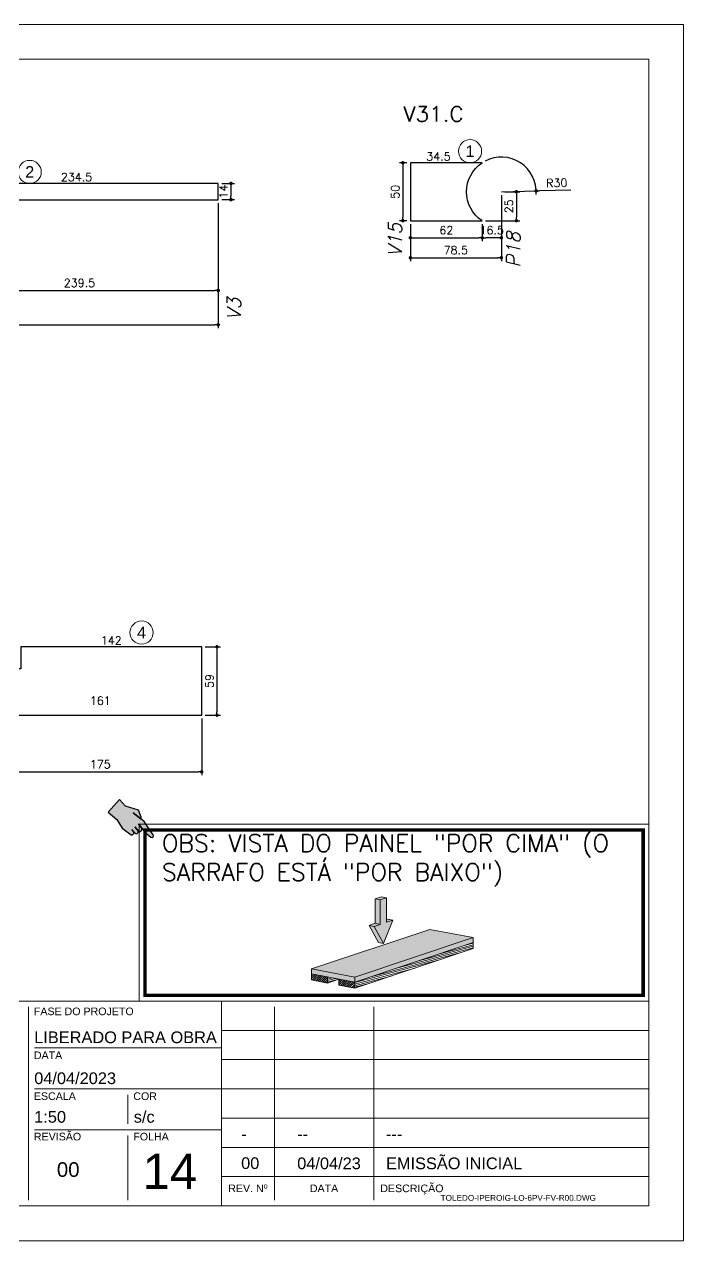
# Model space of a CAD drawing. Extents: x -20676 to 4767, y -817 to 14640.
# Drawn here: x -16590 to -16021, y 5232 to 6282 of the extents above; entities that cross this region are included whole.
import ezdxf
from ezdxf.enums import TextEntityAlignment as Align
from ezdxf.lldxf.tags import DXFTag

# ---------------------------------------------------------------- set-up
doc = ezdxf.new("R2010")
doc.units = 0
doc.header["$PDMODE"] = 2
doc.header["$PDSIZE"] = 10
doc.linetypes.add('CABLIN', pattern=[0.35, 0.25, -0.1])
doc.layers.get('0').update_dxf_attribs({"lineweight": 13})
doc.layers.get('Defpoints').update_dxf_attribs({"lineweight": 13})
for name, color, linetype, lineweight in [('contorno de painel', 7, 'Continuous', 13), ('cotas', 4, 'Continuous', 13), ('FOLHA MB', 7, 'Continuous', 13), ('HACHURACONCRETO', 7, 'Continuous', 13), ('Romaneio', 1, 'Continuous', 13), ('texto de viga', 7, 'Continuous', 13)]:
    doc.layers.add(name, color=color, linetype=linetype, lineweight=lineweight)
for name, color, linetype in [('Cota Sarrafo', 180, 'Continuous'), ('Painéis', 200, 'Continuous'), ('REGUA-80', 111, 'Continuous'), ('TEXTO_GERAL', 7, 'Continuous'), ('va165-sec', 5, 'DASHED')]:
    doc.layers.add(name, color=color, linetype=linetype)
doc.styles.add('ARIAL', font='arial.ttf', dxfattribs={"oblique": 15, "height": 25})
doc.styles.add('MB_C01', font='arial.ttf', dxfattribs={"height": 1.3})
doc.styles.add('MB_C02', font='arial.ttf', dxfattribs={"height": 2})
doc.styles.add('MB_C03', font='arial.ttf', dxfattribs={"height": 2.5})
doc.styles.add('MB_C04', font='arial.ttf', dxfattribs={"height": 6})
doc.styles.add('REGUA-120', font='ROMANS.shx', dxfattribs={"height": 15})
doc.styles.add('ROMANS', font='romans.shx')
tags = doc.linetypes.add('DASHED', pattern=[0.75, 0.5, -0.25]).pattern_tags.tags
tags[6:7] = [DXFTag(74, 4), DXFTag(75, 0), DXFTag(340, '0'), DXFTag(46, 1.0), DXFTag(50, 0.0), DXFTag(44, 0.0), DXFTag(45, 0.0)]
tags[4:5] = [DXFTag(74, 4), DXFTag(75, 0), DXFTag(340, '0'), DXFTag(46, 1.0), DXFTag(50, 0.0), DXFTag(44, 0.0), DXFTag(45, 0.0)]
doc.dimstyles.new('PAINEL', dxfattribs={"dimtxt": 7, "dimasz": 3, "dimexe": 3, "dimexo": 3, "dimgap": 3, "dimtad": 1, "dimdec": 1, "dimzin": 12, "dimdsep": 46, "dimtxsty": 'ROMANS', "dimblk": 'DOT', "dimcen": 0, "dimclrd": 4, "dimclre": 4, "dimclrt": 240, "dimadec": 1, "dimazin": 3, "dimtfac": 1, "dimtdec": 1, "dimtmove": 0, "dimatfit": 3, "dimfxl": 0, "dimtolj": 1, "dimtzin": 12, "dimarcsym": 0})
doc.dimstyles.new('projeto2', dxfattribs={"dimtxt": 7, "dimasz": 5, "dimexe": 1.25, "dimexo": 2.5, "dimgap": 2, "dimtad": 1, "dimdec": 1, "dimdsep": 46, "dimtxsty": 'ROMANS', "dimblk": 'OBLIQUE', "dimcen": 10, "dimdle": 1, "dimse1": 1, "dimse2": 1, "dimsd1": 1, "dimsd2": 1, "dimclrd": 256, "dimclre": 256, "dimclrt": 3, "dimadec": 0, "dimazin": 0, "dimtfac": 1, "dimtdec": 1, "dimtmove": 0, "dimatfit": 3, "dimldrblk": 'OBLIQUE', "dimfxl": 0, "dimlwd": -1, "dimlwe": -1, "dimarcsym": 0})

# ---------------------------------------------------------------- blocks, each defined once
blk = doc.blocks.new('A$Ceb89ac90')
at = {"color": 1}
for p, q in [((1086.3, 356.7), (70, 356.7)), ((919.6, 351.7), (919.6, 185)), ((1086.3, 356.7), (1086.3, 179.9)), ((1455, 356.7), (1086.3, 356.7)), ((1131.8, 185), (1131.8, 351.7)), ((1217.6, 351.7), (1217.6, 185)), ((1455, 331.5), (1086.3, 331.5)), ((1086.3, 316.3), (924.7, 316.3)), ((1455, 306.2), (1086.3, 306.2)), ((1086.3, 281), (924.7, 281)), ((1005.5, 275.9), (1005.5, 250.7)), ((1455, 281), (1086.3, 281)), ((1455, 255.7), (1086.3, 255.7)), ((1086.3, 245.6), (924.7, 245.6)), ((1005.5, 240.6), (1005.5, 185)), ((1455, 230.4), (1086.3, 230.4)), ((1455, 205.2), (1086.3, 205.2))]:
    blk.add_line(p, q, dxfattribs=at)
for points in [[(0, 1199.9), (0, 149.9), (1485, 149.9), (1485, 1199.9)], [(70, 1169.9), (70, 179.9), (1455, 179.9), (1455, 1169.9)]]:
    blk.add_lwpolyline(points, close=True, dxfattribs=at)
at = {"color": 6, "style": 'MB_C01'}
for s, height, p in [('FASE DO PROJETO', 6.566, (924.3, 344.6)), ('DATA', 6.57, (924.3, 306.7)), ('ESCALA', 6.57, (924.3, 271.4)), ('COR', 6.57, (1010.1, 271.4)), ('REVISÃO', 6.57, (924.3, 236.5)), ('FOLHA', 6.57, (1010.1, 236.5))]:
    blk.add_text(s, height=height, dxfattribs=at).set_placement(p)
for s, p in [('DESCRIÇÃO', (1250.5, 195.1)), ('REV. Nº', (1109, 195.1)), ('DATA', (1174.7, 195.1))]:
    blk.add_text(s, height=6.57, dxfattribs=at).set_placement(p, align=Align.MIDDLE_CENTER)
at = {"insert": (1275.3, 189.4), "char_height": 5.051, "width": 210.818, "attachment_point": 1, "style": 'MB_C04'}
blk.add_mtext('TOLEDO-IPEROIG-LO-6PV-FV-R00.DWG', dxfattribs=at)
at = {"color": 5}
for tag, p, height, style in [('REV_05', (1103.1, 338.1), 10.1, 'MB_C02'), ('DATA_REV_05', (1151.5, 337.9), 10.1, 'MB_C02'), ('INFO_REV_05', (1228.1, 337.9), 10.1, 'MB_C02'), ('CLIENTE', (449.7, 328.8), 12.6, 'MB_C03'), ('FASE', (924.6, 320.5), 10.1, 'MB_C02'), ('REV_04', (1103.1, 312.8), 10.1, 'MB_C02'), ('DATA_REV_04', (1151.5, 312.7), 10.1, 'MB_C02'), ('INFO_REV_04', (1228.1, 312.7), 10.1, 'MB_C02'), ('PROJETISTA', (768, 285.1), 10.1, 'MB_C02'), ('DATA', (924.6, 285.1), 10.1, 'MB_C02'), ('REV_03', (1103.1, 287.6), 10.1, 'MB_C02'), ('DATA_REV_03', (1151.5, 287.4), 10.1, 'MB_C02'), ('INFO_REV_03', (1228.1, 287.4), 10.1, 'MB_C02'), ('OBRA', (449.7, 273.3), 12.6, 'MB_C03'), ('REV_02', (1103.1, 262.3), 10.1, 'MB_C02'), ('DATA_REV_02', (1151.5, 262.1), 10.1, 'MB_C02'), ('INFO_REV_02', (1228.1, 262.1), 10.1, 'MB_C02'), ('ESC', (924.6, 251.8), 10.1, 'MB_C02'), ('COR', (1010.5, 251.8), 10.1, 'MB_C02'), ('REV_01', (1103.1, 237.1), 10.1, 'MB_C02'), ('DATA_REV_01', (1151.5, 236.9), 10.1, 'MB_C02'), ('INFO_REV_01', (1228.1, 236.9), 10.1, 'MB_C02'), ('PAVIMENTO', (449.7, 215.3), 12.6, 'MB_C03'), ('FL', (1018.1, 194.7), 30.3, 'MB_C04'), ('REV_00', (1103.1, 211.8), 10.1, 'MB_C02'), ('DATA_REV_00', (1151.5, 211.6), 10.1, 'MB_C02'), ('EMISSÃO_INICIAL', (1228.1, 211.6), 10.1, 'MB_C02'), ('REV', (944.1, 205), 12.6, 'MB_C03')]:
    blk.add_attdef(tag, p, '', height=height, dxfattribs=dict(at, style=style))
at = {"color": 6, "style": 'MB_C02'}
for tag, p in [('ENDEREÇO_CLIENTE', (449.7, 307.8)), ('ENDEREÇO_OBRA', (449.7, 252.7)), ('TIPO_DE_PROJETO', (449.7, 192.3))]:
    blk.add_attdef(tag, p, '', height=10.1, dxfattribs=at)
blk = doc.blocks.new('INDICADOR')
at = {"layer": 'va165-sec', "ltscale": 100}
blk.add_hatch(color=61, dxfattribs=at).paths.add_polyline_path([(-59.7, -24.5), (-37.5, -24.3), (-35.4, -22.8), (-34.7, -18.5), (-36.9, -15.9), (-32.1, -16.5), (-29.9, -15.1), (-29.3, -11.2), (-31.5, -8.9), (-29.5, -9.3), (-27.5, -7.7), (-26.6, -3.4), (-28.9, -0.4), (-18.5, -2.8), (-3.7, -3.1), (-0.7, -1.9), (0, 0), (-1.3, 2.8), (-2.9, 3.5), (-33.7, 13.2), (-42.6, 13.1), (-44, 16), (-56.7, 23.9), (-82.1, 13.8), (-99.5, 16.7), (-102.1, -17), (-79.1, -17.5)])
at = {"layer": 'REGUA-80', "color": 1}
blk.add_lwpolyline([(-102.1, -17), (-79.1, -17.5), (-59.7, -24.5), (-37.5, -24.3), (-35.4, -22.8), (-34.7, -18.5), (-36.9, -15.9), (-43.1, -15.1), (-32.1, -16.5), (-29.9, -15.1), (-29.3, -11.2), (-31.5, -8.9), (-41.5, -7), (-29.5, -9.3), (-27.5, -7.7), (-26.6, -3.4), (-28.9, -0.4), (-39.8, 2.2), (-18.5, -2.8), (-3.7, -3.1), (-0.7, -1.9), (0, 0), (-1.3, 2.8), (-2.9, 3.5), (-33.7, 13.2), (-42.6, 13.1), (-61.9, 12.9), (-42.6, 13.1), (-44, 16), (-56.7, 23.9), (-82.1, 13.8), (-99.5, 16.7), (-102.1, -17)], dxfattribs=at)
blk = doc.blocks.new('DEDADA')
at = {"linetype": 'Continuous', "ltscale": 100, "xscale": 0.5000000000004939, "yscale": 0.5000000000004939, "zscale": 0.5000000000004939, "rotation": 321.5463332659798}
blk.add_blockref('INDICADOR', (63.1, 17), dxfattribs=at)
blk = doc.blocks.new('FDSFSDFSDF')
at = {"layer": 'HACHURACONCRETO'}
h = blk.add_hatch(color=1, dxfattribs=at)
h.dxf.hatch_style = 1
h.paths.add_polyline_path([(-20956.4, 7327.5), (-20960.7, 7328.3), (-20960.7, 7307.2), (-20956.4, 7306.3)], flags=17)
h.paths.add_polyline_path([(-20951, 7329.3), (-20956.4, 7327.5), (-20956.4, 7306.3), (-20961.8, 7304.5), (-20953.7, 7289.8), (-20945.6, 7310), (-20951, 7308.2)])
h.paths.add_polyline_path([(-20961.8, 7304.5), (-20966.1, 7305.3), (-20958, 7290.7), (-20953.7, 7289.8)])
h.paths.add_polyline_path([(-20956.4, 7306.3), (-20960.7, 7307.2), (-20966.1, 7305.3), (-20961.8, 7304.5)])
h.paths.add_polyline_path([(-20945.6, 7310), (-20949.9, 7310.8), (-20951, 7310.4), (-20951, 7308.2)], flags=17)
h.paths.add_polyline_path([(-20951, 7329.3), (-20955.3, 7330.1), (-20960.7, 7328.3), (-20956.4, 7327.5)])
h = blk.add_hatch(color=253, dxfattribs=at)
h.dxf.hatch_style = 1
h.paths.add_polyline_path([(-20876.3, 7294.9), (-20913.5, 7302), (-21015.7, 7267.8), (-20978.5, 7260.6)])
h.paths.add_polyline_path([(-21015.7, 7267.8), (-21015.7, 7263.5), (-20978.5, 7256.4), (-20978.5, 7260.6)])
h.paths.add_polyline_path([(-20876.3, 7290.6), (-20876.3, 7294.9), (-20978.5, 7260.6), (-20978.5, 7256.4)])
h = blk.add_hatch(dxfattribs=at)
h.set_pattern_fill('ANSI31', color=252, scale=0.409149, angle=150)
h.set_pattern_definition([(195, (7609.989, -2957.4306), (0.336218163, -1.254783266), [])])
h.paths.add_polyline_path([(-20992.2, 7258.9), (-20992.2, 7259), (-21002, 7260.9), (-21002, 7255.6)])
h.paths.add_polyline_path([(-20876.3, 7285.4), (-20876.3, 7290.6), (-20978.5, 7256.4), (-20978.5, 7251.1)])
h = blk.add_hatch(dxfattribs=at)
h.set_pattern_fill('ANSI31', color=252, scale=0.409149)
h.set_pattern_definition([(45, (7609.989, -2957.4306), (-0.918565103, 0.918565103), [])])
h.paths.add_polyline_path([(-21002, 7260.9), (-21015.7, 7263.5), (-21015.7, 7258.3), (-21002, 7255.6)])
h.paths.add_polyline_path([(-20978.5, 7256.4), (-20992.2, 7259), (-20992.2, 7253.8), (-20978.5, 7251.1)])
at = {"color": 0, "linetype": 'Continuous', "lineweight": 0, "extrusion": (5.55112e-17, 0.967349, 0.253449)}
for p, q in [((-20960.7, 7328.3), (-20955.3, 7330.1)), ((-20951, 7329.3), (-20956.4, 7327.5)), ((-20951, 7329.3), (-20955.3, 7330.1)), ((-20951, 7308.2), (-20951, 7329.3)), ((-20956.4, 7327.5), (-20960.7, 7328.3)), ((-20960.7, 7307.2), (-20960.7, 7328.3)), ((-20956.4, 7327.5), (-20956.4, 7306.3)), ((-20953.7, 7289.8), (-20945.6, 7310)), ((-20951, 7310.4), (-20949.9, 7310.8)), ((-20945.6, 7310), (-20951, 7308.2)), ((-20945.6, 7310), (-20949.9, 7310.8)), ((-20913.5, 7302), (-21015.7, 7267.8)), ((-20966.1, 7305.3), (-20960.7, 7307.2)), ((-20961.8, 7304.5), (-20966.1, 7305.3)), ((-20958, 7290.7), (-20966.1, 7305.3)), ((-20956.4, 7306.3), (-20961.8, 7304.5)), ((-20961.8, 7304.5), (-20953.7, 7289.8)), ((-20956.4, 7306.3), (-20960.7, 7307.2)), ((-20876.3, 7294.9), (-20913.5, 7302)), ((-20978.5, 7260.6), (-20876.3, 7294.9)), ((-20876.3, 7290.6), (-20978.5, 7256.4)), ((-20876.3, 7290.6), (-20978.5, 7256.4)), ((-20953.7, 7289.8), (-20958, 7290.7)), ((-20876.3, 7290.6), (-20876.3, 7294.9)), ((-20876.3, 7290.6), (-20876.3, 7285.4)), ((-20876.3, 7285.4), (-20978.5, 7251.1)), ((-21015.7, 7267.8), (-20978.5, 7260.6)), ((-21015.7, 7263.5), (-21015.7, 7267.8)), ((-21015.7, 7263.5), (-21015.7, 7258.3)), ((-21015.7, 7263.5), (-21002, 7260.9)), ((-20978.5, 7256.4), (-21015.7, 7263.5)), ((-21002, 7255.6), (-21015.7, 7258.3)), ((-21002, 7260.9), (-21002, 7255.6)), ((-20992.2, 7258.9), (-21002, 7255.6)), ((-20978.5, 7256.4), (-20992.2, 7259)), ((-20992.2, 7259), (-20992.2, 7253.8)), ((-20978.5, 7256.4), (-20978.5, 7260.6)), ((-20978.5, 7256.4), (-20978.5, 7251.1)), ((-20978.5, 7251.1), (-20992.2, 7253.8))]:
    blk.add_line(p, q, dxfattribs=at)
blk.add_lwpolyline([(-21164.5, 7392.8), (-20724.6, 7392.8), (-20724.6, 7240), (-21164.5, 7240)], close=True)
at = {"const_width": 3}
blk.add_lwpolyline([(-21159.5, 7387.8), (-20729.6, 7387.8), (-20729.6, 7245), (-21159.5, 7245)], close=True, dxfattribs=at)
at = {"lineweight": 5, "xscale": 0.8622490710097133, "yscale": 0.8622490710097133, "zscale": 0.2874163570032379}
blk.add_blockref('DEDADA', (-21206.7, 7367), dxfattribs=at)
at = {"layer": 'contorno de painel', "linetype": 'CABLIN', "insert": (-21144.8, 7383.9), "char_height": 15, "attachment_point": 1, "style": 'ROMANS'}
blk.add_mtext_dynamic_manual_height_columns('OBS: VISTA DO PAINEL "POR CIMA" (O SARRAFO ESTÁ "POR BAIXO")', width=429.807, gutter_width=45, heights=[0], dxfattribs=at)
blk = doc.blocks.new('_Dot')
at = {"color": 0, "linetype": 'ByBlock', "lineweight": -2}
blk.add_line((-0.5, 0), (-1, 0), dxfattribs=at)
at = {"color": 0, "linetype": 'ByBlock', "const_width": 0.5}
blk.add_lwpolyline([(-0.25, 0, 1), (0.25, 0, 1)], format="xyb", close=True, dxfattribs=at)
blk = doc.blocks.new('*D935')
at = {"layer": 'cotas', "color": 4, "lineweight": -2, "transparency": 16777216}
for p, q in [((-17028.5, 6127.9), (-17028.5, 6019.9)), ((-16423, 6127.9), (-16423, 6019.9)), ((-17025.5, 6022.9), (-16426, 6022.9))]:
    blk.add_line(p, q, dxfattribs=at)
at = {"layer": 'Defpoints', "color": 0, "transparency": 16777216}
for p in [(-17028.5, 6130.9), (-16423, 6130.9), (-16423, 6022.9)]:
    blk.add_point(p, dxfattribs=at)
at = {"layer": 'cotas', "color": 4, "lineweight": -2, "transparency": 16777216, "xscale": 3, "yscale": 3, "zscale": 3, "rotation": 180}
blk.add_blockref('_Dot', (-17028.5, 6022.9), dxfattribs=at)
at = {"layer": 'cotas', "color": 4, "lineweight": -2, "transparency": 16777216, "xscale": 3, "yscale": 3, "zscale": 3}
blk.add_blockref('_Dot', (-16423, 6022.9), dxfattribs=at)
at = {"layer": 'cotas', "color": 240, "transparency": 16777216, "insert": (-16725.8, 6029.4), "char_height": 7, "attachment_point": 5, "style": 'ROMANS'}
blk.add_mtext('\\A1;605.5', dxfattribs=at)
blk = doc.blocks.new('*D936')
at = {"layer": 'cotas', "color": 4, "lineweight": -2, "transparency": 16777216}
for p, q in [((-16420, 6144.9), (-16409, 6144.9)), ((-16412, 6141.9), (-16412, 6133.9)), ((-16420, 6130.9), (-16409, 6130.9))]:
    blk.add_line(p, q, dxfattribs=at)
at = {"layer": 'Defpoints', "color": 0, "transparency": 16777216}
for p in [(-16423, 6144.9), (-16423, 6130.9), (-16412, 6130.9)]:
    blk.add_point(p, dxfattribs=at)
at = {"layer": 'cotas', "color": 4, "lineweight": -2, "transparency": 16777216, "xscale": 3, "yscale": 3, "zscale": 3}
for p, rotation in [((-16412, 6144.9), 90), ((-16412, 6130.9), 270)]:
    blk.add_blockref('_Dot', p, dxfattribs=dict(at, rotation=rotation))
at = {"layer": 'cotas', "color": 240, "transparency": 16777216, "insert": (-16418.5, 6137.9), "char_height": 7, "attachment_point": 5, "rotation": 90, "style": 'ROMANS'}
blk.add_mtext('\\A1;14', dxfattribs=at)
blk = doc.blocks.new('*D939')
at = {"layer": 'cotas', "color": 4, "lineweight": -2, "transparency": 16777216}
for p, q in [((-16662.5, 6127.9), (-16662.5, 6049.5)), ((-16423, 6127.9), (-16423, 6049.5)), ((-16659.5, 6052.5), (-16426, 6052.5))]:
    blk.add_line(p, q, dxfattribs=at)
at = {"layer": 'Defpoints', "color": 0, "transparency": 16777216}
for p in [(-16662.5, 6130.9), (-16423, 6130.9), (-16423, 6052.5)]:
    blk.add_point(p, dxfattribs=at)
at = {"layer": 'cotas', "color": 4, "lineweight": -2, "transparency": 16777216, "xscale": 3, "yscale": 3, "zscale": 3, "rotation": 180}
blk.add_blockref('_Dot', (-16662.5, 6052.5), dxfattribs=at)
at = {"layer": 'cotas', "color": 4, "lineweight": -2, "transparency": 16777216, "xscale": 3, "yscale": 3, "zscale": 3}
blk.add_blockref('_Dot', (-16423, 6052.5), dxfattribs=at)
at = {"layer": 'cotas', "color": 240, "transparency": 16777216, "insert": (-16542.8, 6059), "char_height": 7, "attachment_point": 5, "style": 'ROMANS'}
blk.add_mtext('\\A1;239.5', dxfattribs=at)
blk = doc.blocks.new('*D942')
at = {"layer": 'Defpoints', "color": 0, "transparency": 16777216}
for p in [(-16662.5, 6144.9), (-16428, 6144.9), (-16428, 6144.9)]:
    blk.add_point(p, dxfattribs=at)
at = {"layer": 'Cota Sarrafo', "color": 3, "transparency": 16777216, "insert": (-16545.3, 6150.4), "char_height": 7, "attachment_point": 5, "style": 'ROMANS'}
blk.add_mtext('234.5', dxfattribs=at)
blk = doc.blocks.new('_OBLIQUE')
at = {"color": 0, "linetype": 'ByBlock', "lineweight": -2}
for p, q in [((0, 0), (-1, 0)), ((-0.5, -0.5), (0.5, 0.5))]:
    blk.add_line(p, q, dxfattribs=at)
blk = doc.blocks.new('*D943')
at = {"layer": 'cotas', "color": 4, "lineweight": -2, "transparency": 16777216}
for p, q in [((-16178.7, 6134.7), (-16178.7, 6077.8)), ((-16257.2, 6109.7), (-16257.2, 6077.8)), ((-16254.2, 6080.8), (-16181.7, 6080.8))]:
    blk.add_line(p, q, dxfattribs=at)
at = {"layer": 'Defpoints', "color": 0, "transparency": 16777216}
for p in [(-16178.7, 6137.7), (-16257.2, 6112.7), (-16178.7, 6080.8)]:
    blk.add_point(p, dxfattribs=at)
at = {"layer": 'cotas', "color": 4, "lineweight": -2, "transparency": 16777216, "xscale": 3, "yscale": 3, "zscale": 3, "rotation": 180}
blk.add_blockref('_Dot', (-16257.2, 6080.8), dxfattribs=at)
at = {"layer": 'cotas', "color": 4, "lineweight": -2, "transparency": 16777216, "xscale": 3, "yscale": 3, "zscale": 3}
blk.add_blockref('_Dot', (-16178.7, 6080.8), dxfattribs=at)
at = {"layer": 'cotas', "color": 240, "transparency": 16777216, "insert": (-16218, 6087.3), "char_height": 7, "attachment_point": 5, "style": 'ROMANS'}
blk.add_mtext('\\A1;78.5', dxfattribs=at)
blk = doc.blocks.new('*D944')
at = {"layer": 'Defpoints', "color": 0, "transparency": 16777216}
for p in [(-16250.2, 6162.7), (-16215.7, 6162.7), (-16215.7, 6162.7)]:
    blk.add_point(p, dxfattribs=at)
at = {"layer": 'Cota Sarrafo', "color": 3, "transparency": 16777216, "insert": (-16233, 6168.2), "char_height": 7, "attachment_point": 5, "style": 'ROMANS'}
blk.add_mtext('34.5', dxfattribs=at)
blk = doc.blocks.new('*D961')
at = {"layer": 'cotas', "color": 4, "lineweight": -2, "transparency": 16777216}
for p, q in [((-16612.3, 5682.9), (-16612.3, 5634)), ((-16437.3, 5682.9), (-16437.3, 5634)), ((-16609.3, 5637), (-16440.3, 5637))]:
    blk.add_line(p, q, dxfattribs=at)
at = {"layer": 'Defpoints', "color": 0, "transparency": 16777216}
for p in [(-16612.3, 5685.9), (-16437.3, 5685.9), (-16437.3, 5637)]:
    blk.add_point(p, dxfattribs=at)
at = {"layer": 'cotas', "color": 4, "lineweight": -2, "transparency": 16777216, "xscale": 3, "yscale": 3, "zscale": 3, "rotation": 180}
blk.add_blockref('_Dot', (-16612.3, 5637), dxfattribs=at)
at = {"layer": 'cotas', "color": 4, "lineweight": -2, "transparency": 16777216, "xscale": 3, "yscale": 3, "zscale": 3}
blk.add_blockref('_Dot', (-16437.3, 5637), dxfattribs=at)
at = {"layer": 'cotas', "color": 240, "transparency": 16777216, "insert": (-16524.8, 5643.5), "char_height": 7, "attachment_point": 5, "style": 'ROMANS'}
blk.add_mtext('\\A1;175', dxfattribs=at)
blk = doc.blocks.new('*D962')
at = {"layer": 'cotas', "color": 4, "lineweight": -2, "transparency": 16777216}
for p, q in [((-16434.3, 5744.9), (-16421.1, 5744.9)), ((-16424.1, 5741.9), (-16424.1, 5688.9)), ((-16434.3, 5685.9), (-16421.1, 5685.9))]:
    blk.add_line(p, q, dxfattribs=at)
at = {"layer": 'Defpoints', "color": 0, "transparency": 16777216}
for p in [(-16437.3, 5744.9), (-16437.3, 5685.9), (-16424.1, 5685.9)]:
    blk.add_point(p, dxfattribs=at)
at = {"layer": 'cotas', "color": 4, "lineweight": -2, "transparency": 16777216, "xscale": 3, "yscale": 3, "zscale": 3}
for p, rotation in [((-16424.1, 5744.9), 90), ((-16424.1, 5685.9), 270)]:
    blk.add_blockref('_Dot', p, dxfattribs=dict(at, rotation=rotation))
at = {"layer": 'cotas', "color": 240, "transparency": 16777216, "insert": (-16430.6, 5715.4), "char_height": 7, "attachment_point": 5, "rotation": 90, "style": 'ROMANS'}
blk.add_mtext('\\A1;59', dxfattribs=at)
blk = doc.blocks.new('*D979')
at = {"layer": 'Defpoints', "color": 0, "transparency": 16777216}
for p in [(-16178.7, 6137.7), (-16148.7, 6138.5)]:
    blk.add_point(p, dxfattribs=at)
at = {"layer": 'Painéis', "color": 4, "lineweight": -2, "transparency": 16777216}
for p, q in [((-16178.7, 6137.7), (-16148.7, 6138.5)), ((-16118.7, 6139.2), (-16145.7, 6138.5))]:
    blk.add_line(p, q, dxfattribs=at)
blk.add_arc((-16178.7, 6137.7), 30, 355.7002, 117.8277, dxfattribs=at)
at = {"layer": 'Painéis', "color": 4, "lineweight": -2, "transparency": 16777216, "xscale": 3, "yscale": 3, "zscale": 3, "rotation": 181.4297665924981}
blk.add_blockref('_Dot', (-16148.7, 6138.5), dxfattribs=at)
at = {"layer": 'Painéis', "color": 240, "transparency": 16777216, "insert": (-16130.9, 6145.4), "char_height": 7, "attachment_point": 5, "rotation": 1.4298, "style": 'ROMANS'}
blk.add_mtext('\\A1;R30', dxfattribs=at)
blk = doc.blocks.new('*D980')
at = {"layer": 'cotas', "color": 4, "lineweight": -2, "transparency": 16777216}
for p, q in [((-16260.2, 6162.7), (-16266.7, 6162.7)), ((-16263.7, 6159.7), (-16263.7, 6115.7)), ((-16260.2, 6112.7), (-16266.7, 6112.7))]:
    blk.add_line(p, q, dxfattribs=at)
at = {"layer": 'Defpoints', "color": 0, "transparency": 16777216}
for p in [(-16257.2, 6162.7), (-16263.7, 6112.7), (-16257.2, 6112.7)]:
    blk.add_point(p, dxfattribs=at)
at = {"layer": 'cotas', "color": 4, "lineweight": -2, "transparency": 16777216, "xscale": 3, "yscale": 3, "zscale": 3}
for p, rotation in [((-16263.7, 6162.7), 90), ((-16263.7, 6112.7), 270)]:
    blk.add_blockref('_Dot', p, dxfattribs=dict(at, rotation=rotation))
at = {"layer": 'cotas', "color": 240, "transparency": 16777216, "insert": (-16270.2, 6137.7), "char_height": 7, "attachment_point": 5, "rotation": 90, "style": 'ROMANS'}
blk.add_mtext('\\A1;50', dxfattribs=at)
blk = doc.blocks.new('*D981')
at = {"layer": 'cotas', "color": 4, "lineweight": -2, "transparency": 16777216}
for p, q in [((-16175.7, 6137.7), (-16162.7, 6137.7)), ((-16165.7, 6134.7), (-16165.7, 6115.7)), ((-16192.3, 6112.7), (-16162.7, 6112.7))]:
    blk.add_line(p, q, dxfattribs=at)
at = {"layer": 'Defpoints', "color": 0, "transparency": 16777216}
for p in [(-16178.7, 6137.7), (-16195.3, 6112.7), (-16165.7, 6112.7)]:
    blk.add_point(p, dxfattribs=at)
at = {"layer": 'cotas', "color": 4, "lineweight": -2, "transparency": 16777216, "xscale": 3, "yscale": 3, "zscale": 3}
for p, rotation in [((-16165.7, 6137.7), 90), ((-16165.7, 6112.7), 270)]:
    blk.add_blockref('_Dot', p, dxfattribs=dict(at, rotation=rotation))
at = {"layer": 'cotas', "color": 240, "transparency": 16777216, "insert": (-16172.2, 6125.2), "char_height": 7, "attachment_point": 5, "rotation": 90, "style": 'ROMANS'}
blk.add_mtext('\\A1;25', dxfattribs=at)
blk = doc.blocks.new('*D982')
at = {"layer": 'cotas', "color": 4, "lineweight": -2, "transparency": 16777216}
for p, q in [((-16178.7, 6134.7), (-16178.7, 6095)), ((-16195.2, 6109.8), (-16195.2, 6095)), ((-16181.7, 6098), (-16192.2, 6098))]:
    blk.add_line(p, q, dxfattribs=at)
at = {"layer": 'Defpoints', "color": 0, "transparency": 16777216}
for p in [(-16178.7, 6137.7), (-16195.2, 6112.8), (-16195.2, 6098)]:
    blk.add_point(p, dxfattribs=at)
at = {"layer": 'cotas', "color": 4, "lineweight": -2, "transparency": 16777216, "xscale": 3, "yscale": 3, "zscale": 3, "rotation": 180}
blk.add_blockref('_Dot', (-16195.2, 6098), dxfattribs=at)
at = {"layer": 'cotas', "color": 4, "lineweight": -2, "transparency": 16777216, "xscale": 3, "yscale": 3, "zscale": 3}
blk.add_blockref('_Dot', (-16178.7, 6098), dxfattribs=at)
at = {"layer": 'cotas', "color": 240, "transparency": 16777216, "insert": (-16187, 6104.5), "char_height": 7, "attachment_point": 5, "style": 'ROMANS'}
blk.add_mtext('\\A1;16.5', dxfattribs=at)
blk = doc.blocks.new('*D987')
at = {"layer": 'Defpoints', "color": 0, "transparency": 16777216}
for p in [(-16257.2, 6112.7), (-16195.2, 6112.8), (-16195.2, 6098)]:
    blk.add_point(p, dxfattribs=at)
at = {"layer": 'Painéis', "color": 4, "lineweight": -2, "transparency": 16777216}
for p, q in [((-16257.2, 6109.7), (-16257.2, 6095)), ((-16195.2, 6109.8), (-16195.2, 6095)), ((-16254.2, 6098), (-16198.2, 6098))]:
    blk.add_line(p, q, dxfattribs=at)
at = {"layer": 'Painéis', "color": 4, "lineweight": -2, "transparency": 16777216, "xscale": 3, "yscale": 3, "zscale": 3, "rotation": 180}
blk.add_blockref('_Dot', (-16257.2, 6098), dxfattribs=at)
at = {"layer": 'Painéis', "color": 4, "lineweight": -2, "transparency": 16777216, "xscale": 3, "yscale": 3, "zscale": 3}
blk.add_blockref('_Dot', (-16195.2, 6098), dxfattribs=at)
at = {"layer": 'Painéis', "color": 240, "transparency": 16777216, "insert": (-16226.2, 6104.5), "char_height": 7, "attachment_point": 5, "style": 'ROMANS'}
blk.add_mtext('\\A1;62', dxfattribs=at)
blk = doc.blocks.new('*D2574')
at = {"layer": 'Defpoints', "color": 0, "transparency": 16777216}
for p in [(-16605.3, 5692.9), (-16444.3, 5692.9), (-16444.3, 5692.9)]:
    blk.add_point(p, dxfattribs=at)
at = {"layer": 'Cota Sarrafo', "color": 3, "transparency": 16777216, "insert": (-16524.8, 5698.4), "char_height": 7, "attachment_point": 5, "style": 'ROMANS'}
blk.add_mtext('161', dxfattribs=at)
blk = doc.blocks.new('*D2575')
at = {"layer": 'Defpoints', "color": 0, "transparency": 16777216}
for p in [(-16586.3, 5744.9), (-16444.3, 5744.9), (-16444.3, 5744.9)]:
    blk.add_point(p, dxfattribs=at)
at = {"layer": 'Cota Sarrafo', "color": 3, "transparency": 16777216, "insert": (-16515.3, 5750.4), "char_height": 7, "attachment_point": 5, "style": 'ROMANS'}
blk.add_mtext('142', dxfattribs=at)

msp = doc.modelspace()

# ---------------------------------------------------------------- linework, layer by layer
at = {"layer": 'Painéis', "color": 6}
msp.add_lwpolyline([(-16195.3, 6112.71, -0.536675), (-16195.3, 6162.71), (-16257.21, 6162.71), (-16257.21, 6112.71)], format="xyb", close=True, dxfattribs=at)
for points in [[(-16423.03, 6144.85), (-16799.53, 6144.85), (-16818.53, 6144.85), (-17028.53, 6144.85), (-17028.53, 6130.85), (-16423.03, 6130.85)], [(-16612.28, 5725.94), (-16612.28, 5685.94), (-16437.28, 5685.94), (-16437.28, 5744.94), (-16593.28, 5744.94), (-16593.28, 5725.94)]]:
    msp.add_lwpolyline(points, close=True, dxfattribs=at)
at = {"layer": 'Romaneio'}
for centre in [(-16205.71, 6172.71), (-16585.71, 6154.85), (-16489.19, 5757.22)]:
    msp.add_circle(centre, 10, dxfattribs=at)

# ---------------------------------------------------------------- block references
ref = msp.add_blockref('A$Ceb89ac90', (-17506.4, 5082.32))
ref.add_attrib('INFO_REV_01', '---', (-16278.27, 5319.21), dxfattribs={"color": 5, "height": 10.102, "style": 'MB_C02'})
ref.add_attrib('DATA_REV_01', '--', (-16354.86, 5319.21), dxfattribs={"color": 5, "height": 10.102, "style": 'MB_C02'})
ref.add_attrib('REV_01', '-', (-16403.25, 5319.38), dxfattribs={"color": 5, "height": 10.1, "style": 'MB_C02'})
ref.add_attrib('EMISSÃO_INICIAL', 'EMISSÃO INICIAL', (-16278.27, 5293.96), dxfattribs={"color": 5, "height": 10.102, "style": 'MB_C02'})
ref.add_attrib('DATA_REV_00', '04/04/23', (-16354.86, 5293.96), dxfattribs={"color": 5, "height": 10.102, "style": 'MB_C02'})
ref.add_attrib('REV_00', '00', (-16403.25, 5294.12), dxfattribs={"color": 5, "height": 10.102, "style": 'MB_C02'})
ref.add_attrib('FL', '14', (-16488.31, 5277), dxfattribs={"color": 5, "height": 30.306, "style": 'MB_C04'})
ref.add_attrib('REV', '00', (-16562.29, 5287.35), dxfattribs={"color": 5, "height": 12.628, "style": 'MB_C03'})
ref.add_attrib('COR', 's/c', (-16495.92, 5334.09), dxfattribs={"color": 5, "height": 10.102, "style": 'MB_C02'})
ref.add_attrib('ESC', '1:50', (-16581.83, 5334.09), dxfattribs={"color": 5, "height": 10.102, "style": 'MB_C02'})
ref.add_attrib('FASE', 'LIBERADO PARA OBRA', (-16581.83, 5402.78), dxfattribs={"color": 5, "height": 10.102, "style": 'MB_C02'})
ref.add_attrib('DATA', '04/04/2023', (-16581.83, 5367.43), dxfattribs={"color": 5, "height": 10.102, "style": 'MB_C02'})
at = {"layer": 'FOLHA MB'}
msp.add_blockref('FDSFSDFSDF', (4673.22, -1800.99), dxfattribs=at)

# ---------------------------------------------------------------- texts
at = {"layer": 'Romaneio', "color": 7, "style": 'ARIAL'}
for s, p in [('1', (-16205.71, 6172.71)), ('2', (-16585.71, 6154.85)), ('4', (-16489.19, 5757.22))]:
    msp.add_text(s, height=10, dxfattribs=at).set_placement(p, align=Align.MIDDLE_CENTER)
at = {"layer": 'texto de viga', "color": 215, "style": 'REGUA-120', "oblique": 15}
for s, p in [('V15', (-16264.53, 6081.53)), ('P18', (-16162.43, 6072.21)), ('V3', (-16403.5, 6026.99))]:
    msp.add_text(s, height=11.752, rotation=90, dxfattribs=at).set_placement(p)
at = {"layer": 'TEXTO_GERAL', "style": 'REGUA-120', "width": 1.05}
msp.add_text('V31.C', height=13, dxfattribs=at).set_placement((-16263.29, 6198.38))

# ---------------------------------------------------------------- dimensions: what is measured, and where the dimension line sits
at = {"layer": 'Cota Sarrafo'}
for base, p1, p2, picture, middle in [((-16215.71, 6162.71), (-16250.21, 6162.71), (-16215.71, 6162.71), '*D944', (-16232.96, 6168.21)), ((-16428.03, 6144.85), (-16662.53, 6144.85), (-16428.03, 6144.85), '*D942', (-16545.28, 6150.35)), ((-16444.28, 5744.94), (-16586.28, 5744.94), (-16444.28, 5744.94), '*D2575', (-16515.28, 5750.44)), ((-16444.28, 5692.94), (-16605.28, 5692.94), (-16444.28, 5692.94), '*D2574', (-16524.78, 5698.44))]:
    dim = msp.add_linear_dim(base=base, p1=p1, p2=p2, dimstyle='projeto2', dxfattribs=at)
    dim.commit()
    dim.dimension.update_dxf_attribs({"geometry": picture, "text_midpoint": middle})
at = {"layer": 'cotas', "color": 6}
for base, p1, p2, picture, middle in [((-16263.71, 6112.71), (-16257.21, 6162.71), (-16257.21, 6112.71), '*D980', (-16263.71, 6137.71)), ((-16411.96, 6130.85), (-16423.03, 6144.85), (-16423.03, 6130.85), '*D936', (-16411.96, 6137.85))]:
    dim = msp.add_linear_dim(base=base, p1=p1, p2=p2, angle=90, dimstyle='PAINEL', override={"dimarcsym": 2}, dxfattribs=at)
    dim.commit()
    dim.dimension.update_dxf_attribs({"geometry": picture, "text_midpoint": middle, "dimtype": 160})
for base, p1, p2, picture, middle in [((-16178.71, 6080.81), (-16257.21, 6112.71), (-16178.71, 6137.71), '*D943', (-16217.96, 6087.31)), ((-16423.03, 6052.54), (-16662.53, 6130.85), (-16423.03, 6130.85), '*D939', (-16542.78, 6059.04)), ((-16437.28, 5636.98), (-16612.28, 5685.94), (-16437.28, 5685.94), '*D961', (-16524.78, 5643.48))]:
    dim = msp.add_linear_dim(base=base, p1=p1, p2=p2, dimstyle='PAINEL', override={"dimarcsym": 2}, dxfattribs=at)
    dim.commit()
    dim.dimension.update_dxf_attribs({"geometry": picture, "text_midpoint": middle})
for base, p1, p2, picture, middle in [((-16195.22, 6097.96), (-16178.71, 6137.71), (-16195.22, 6112.77), '*D982', (-16186.97, 6097.96)), ((-16423.03, 6022.89), (-17028.53, 6130.85), (-16423.03, 6130.85), '*D935', (-16725.78, 6022.89))]:
    dim = msp.add_linear_dim(base=base, p1=p1, p2=p2, dimstyle='PAINEL', override={"dimarcsym": 2}, dxfattribs=at)
    dim.commit()
    dim.dimension.update_dxf_attribs({"geometry": picture, "text_midpoint": middle, "dimtype": 160})
for base, p1, p2, picture, middle in [((-16165.66, 6112.71), (-16178.71, 6137.71), (-16195.3, 6112.71), '*D981', (-16172.16, 6125.21)), ((-16424.12, 5685.94), (-16437.28, 5744.94), (-16437.28, 5685.94), '*D962', (-16430.62, 5715.44))]:
    dim = msp.add_linear_dim(base=base, p1=p1, p2=p2, angle=90, dimstyle='PAINEL', override={"dimarcsym": 2}, dxfattribs=at)
    dim.commit()
    dim.dimension.update_dxf_attribs({"geometry": picture, "text_midpoint": middle})
at = {"layer": 'Painéis', "color": 6}
dim = msp.add_radius_dim(center=(-16178.71, 6137.71), mpoint=(-16148.72, 6138.46), dimstyle='PAINEL', override={"dimarcsym": 2}, dxfattribs=at)
dim.commit()
dim.dimension.update_dxf_attribs({"geometry": '*D979', "text_midpoint": (-16130.73, 6138.91)})
dim = msp.add_linear_dim(base=(-16195.22, 6097.96), p1=(-16257.21, 6112.71), p2=(-16195.22, 6112.77), dimstyle='PAINEL', override={"dimarcsym": 2}, dxfattribs=at)
dim.commit()
dim.dimension.update_dxf_attribs({"geometry": '*D987', "text_midpoint": (-16226.22, 6104.46)})

doc.saveas('drawing.dxf')
